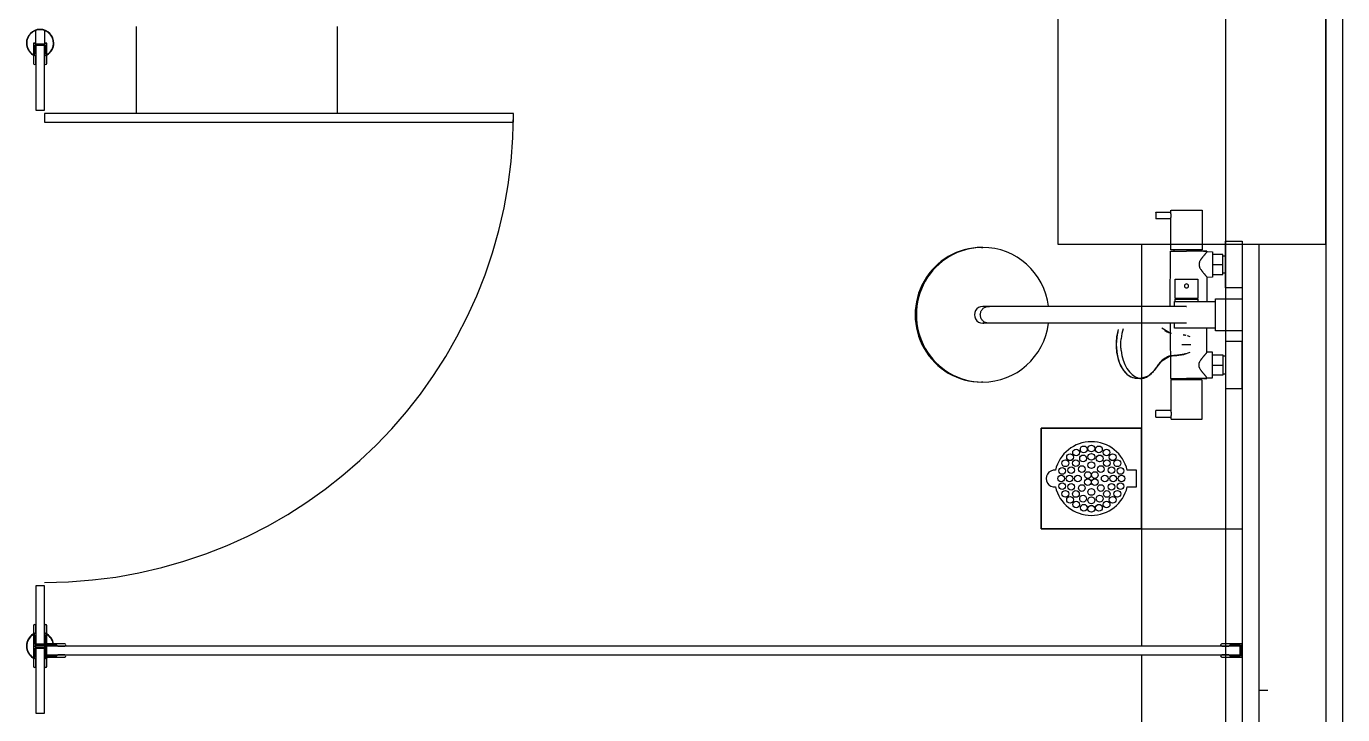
# Model space of a CAD drawing. Header units: millimetres. Extents: x -145636 to 131102, y -135903 to -7470.
# Drawn here: x 25831 to 27795, y -114251 to -113223 of the extents above; entities that cross this region are included whole.
import ezdxf

# ---------------------------------------------------------------- set-up
doc = ezdxf.new("R2010")
doc.units = ezdxf.units.MM
doc.layers.add('M_ARCHI', color=8, linetype='Continuous')

# ---------------------------------------------------------------- blocks, each defined once
blk = doc.blocks.new('RF Archi 21.10.2024')
at = {"layer": 'M_ARCHI', "color": 8}
for p, q in [((-138786, -25375.2), (-138786, -138101)), ((-138636, -126778.5), (-138636, -134028.5)), ((-138636, -126778.5), (-138636, -134028.5)), ((-138611, -134028.5), (-138611, -126778.5)), ((-139036, -129253.5), (-139036, -129953.5)), ((-138636, -129953.5), (-138636, -129253.5)), ((-140571.9, -129643.5), (-140572.2, -129644.2)), ((-140571.5, -129642.9), (-140571.9, -129643.5)), ((-140571, -129642.2), (-140571.5, -129642.9)), ((-140570.5, -129641.5), (-140571, -129642.2)), ((-140570.1, -129640.9), (-140570.5, -129641.5)), ((-140569.5, -129640.3), (-140570.1, -129640.9)), ((-140569, -129639.7), (-140569.5, -129640.3)), ((-140568.4, -129639.1), (-140569, -129639.7)), ((-140567.9, -129638.6), (-140568.4, -129639.1)), ((-140567.3, -129638.1), (-140567.9, -129638.6)), ((-140566.6, -129637.6), (-140567.3, -129638.1)), ((-140566, -129637.1), (-140566.6, -129637.6)), ((-140565.3, -129636.6), (-140566, -129637.1)), ((-140564.6, -129636.2), (-140565.3, -129636.6)), ((-140563.9, -129635.8), (-140564.6, -129636.2)), ((-140563.2, -129635.5), (-140563.9, -129635.8)), ((-140562.5, -129635.1), (-140563.2, -129635.5)), ((-140561.8, -129634.8), (-140562.5, -129635.1)), ((-140561, -129634.6), (-140561.8, -129634.8)), ((-140547.3, -129634.8), (-140548, -129634.6)), ((-140546.5, -129635.1), (-140547.3, -129634.8)), ((-140545.8, -129635.5), (-140546.5, -129635.1)), ((-140545.1, -129635.8), (-140545.8, -129635.5)), ((-140544.4, -129636.2), (-140545.1, -129635.8)), ((-140543.7, -129636.6), (-140544.4, -129636.2)), ((-140543, -129637.1), (-140543.7, -129636.6)), ((-140542.4, -129637.6), (-140543, -129637.1)), ((-140541.8, -129638.1), (-140542.4, -129637.6)), ((-140541.2, -129638.6), (-140541.8, -129638.1)), ((-140540.6, -129639.1), (-140541.2, -129638.6)), ((-140540, -129639.7), (-140540.6, -129639.1)), ((-140539.5, -129640.3), (-140540, -129639.7)), ((-140539, -129640.9), (-140539.5, -129640.3)), ((-140538.5, -129641.5), (-140539, -129640.9)), ((-140538, -129642.2), (-140538.5, -129641.5)), ((-140537.6, -129642.8), (-140538, -129642.2)), ((-140537.1, -129643.5), (-140537.6, -129642.8)), ((-140536.8, -129644.2), (-140537.1, -129643.5)), ((-140574.4, -129651.9), (-140574.5, -129652.7)), ((-140574.5, -129652.7), (-140574.5, -129653.5)), ((-140574.5, -129653.5), (-140574.5, -129654.3)), ((-140574.5, -129654.3), (-140574.4, -129655.1)), ((-140574.3, -129650.3), (-140574.4, -129651.1)), ((-140574.4, -129651.1), (-140574.4, -129651.9)), ((-140574.4, -129655.1), (-140574.4, -129655.9)), ((-140574.4, -129655.9), (-140574.3, -129656.7)), ((-140574.1, -129649.5), (-140574.3, -129650.3)), ((-140574.3, -129656.7), (-140574.1, -129657.4)), ((-140573.9, -129648.7), (-140574.1, -129649.5)), ((-140574.1, -129657.4), (-140573.9, -129658.2)), ((-140573.7, -129647.9), (-140573.9, -129648.7)), ((-140573.9, -129658.2), (-140573.7, -129659)), ((-140573.5, -129647.2), (-140573.7, -129647.9)), ((-140573.7, -129659), (-140573.5, -129659.8)), ((-140573.2, -129646.4), (-140573.5, -129647.2)), ((-140573.5, -129659.8), (-140573.2, -129660.5)), ((-140572.9, -129645.7), (-140573.2, -129646.4)), ((-140573.2, -129660.5), (-140572.9, -129661.3)), ((-140572.6, -129645), (-140572.9, -129645.7)), ((-140572.9, -129661.3), (-140572.6, -129662)), ((-140572.2, -129644.2), (-140572.6, -129645)), ((-140572.6, -129662), (-140572.2, -129662.7)), ((-140572.2, -129662.7), (-140571.9, -129663.4)), ((-140563, -129653.5), (-140564.5, -129653.5)), ((-140564.5, -129653.5), (-140564.5, -129683.7)), ((-140561, -129655), (-140563, -129653.5)), ((-140563, -129671.5), (-140563, -129656.5)), ((-140563, -129656.5), (-140546, -129656.5)), ((-140548, -129655), (-140561, -129655)), ((-140548, -129656.5), (-140561, -129656.5)), ((-140561, -129656.5), (-140561, -129753.5)), ((-140546, -129653.5), (-140548, -129655)), ((-140548, -129753.5), (-140548, -129656.5)), ((-140544.5, -129653.5), (-140546, -129653.5)), ((-140546, -129656.5), (-140546, -129671.5)), ((-140544.5, -129683.7), (-140544.5, -129653.5)), ((-140537.1, -129663.4), (-140536.8, -129662.7)), ((-140536.4, -129645), (-140536.8, -129644.2)), ((-140536.8, -129662.7), (-140536.4, -129662)), ((-140536.1, -129645.7), (-140536.4, -129645)), ((-140536.4, -129662), (-140536.1, -129661.3)), ((-140535.8, -129646.4), (-140536.1, -129645.7)), ((-140536.1, -129661.3), (-140535.8, -129660.5)), ((-140535.5, -129647.2), (-140535.8, -129646.4)), ((-140535.8, -129660.5), (-140535.5, -129659.8)), ((-140535.3, -129647.9), (-140535.5, -129647.2)), ((-140535.5, -129659.8), (-140535.3, -129659)), ((-140535.1, -129648.7), (-140535.3, -129647.9)), ((-140535.3, -129659), (-140535.1, -129658.2)), ((-140534.9, -129649.5), (-140535.1, -129648.7)), ((-140535.1, -129658.2), (-140534.9, -129657.4)), ((-140534.8, -129650.3), (-140534.9, -129649.5)), ((-140534.9, -129657.4), (-140534.8, -129656.7)), ((-140534.6, -129651.1), (-140534.8, -129650.3)), ((-140534.8, -129656.7), (-140534.6, -129655.9)), ((-140534.6, -129651.9), (-140534.6, -129651.1)), ((-140534.5, -129652.7), (-140534.6, -129651.9)), ((-140534.6, -129655.1), (-140534.5, -129654.3)), ((-140534.6, -129655.9), (-140534.6, -129655.1)), ((-140534.5, -129653.5), (-140534.5, -129652.7)), ((-140534.5, -129654.3), (-140534.5, -129653.5)), ((-140571.9, -129663.4), (-140571.5, -129664.1)), ((-140571.5, -129664.1), (-140571, -129664.8)), ((-140571, -129664.8), (-140570.5, -129665.4)), ((-140570.5, -129665.4), (-140570.1, -129666)), ((-140570.1, -129666), (-140569.5, -129666.7)), ((-140569.5, -129666.7), (-140569, -129667.2)), ((-140569, -129667.2), (-140568.4, -129667.8)), ((-140568.4, -129667.8), (-140567.9, -129668.4)), ((-140567.9, -129668.4), (-140567.2, -129668.9)), ((-140567.2, -129668.9), (-140566.6, -129669.4)), ((-140566.6, -129669.4), (-140566, -129669.9)), ((-140566, -129669.9), (-140565.3, -129670.3)), ((-140565.3, -129670.3), (-140564.6, -129670.7)), ((-140563.2, -129671.5), (-140562.5, -129671.8)), ((-140561, -129673.5), (-140563, -129671.5)), ((-140562.5, -129671.8), (-140561.8, -129672.1)), ((-140561.8, -129672.1), (-140561, -129672.4)), ((-140561, -129683.7), (-140561, -129673.5)), ((-140546, -129671.5), (-140548, -129673.5)), ((-140548, -129672.4), (-140547.3, -129672.1)), ((-140548, -129673.5), (-140548, -129683.7)), ((-140547.3, -129672.1), (-140546.5, -129671.8)), ((-140546.5, -129671.8), (-140545.8, -129671.5)), ((-140544.4, -129670.7), (-140543.7, -129670.3)), ((-140543.7, -129670.3), (-140543, -129669.9)), ((-140543, -129669.9), (-140542.4, -129669.4)), ((-140542.4, -129669.4), (-140541.8, -129668.9)), ((-140541.8, -129668.9), (-140541.2, -129668.4)), ((-140541.2, -129668.4), (-140540.6, -129667.8)), ((-140540.6, -129667.8), (-140540, -129667.2)), ((-140540, -129667.2), (-140539.5, -129666.7)), ((-140539.5, -129666.7), (-140539, -129666)), ((-140539, -129666), (-140538.5, -129665.4)), ((-140538.5, -129665.4), (-140538, -129664.8)), ((-140538, -129664.8), (-140537.6, -129664.1)), ((-140537.6, -129664.1), (-140537.1, -129663.4)), ((-140561, -129753.5), (-140548, -129753.5)), ((-139848, -129758.5), (-140548, -129758.5)), ((-140548, -129758.5), (-140548, -129771.5)), ((-139848, -129771.5), (-139848, -129758.5)), ((-140548, -129771.5), (-139848, -129771.5)), ((-138890, -129906), (-138890, -129916)), ((-138890, -129906.1), (-138890, -129906)), ((-138890, -129906), (-138890, -129906.1)), ((-138890, -129906.1), (-138890, -129906)), ((-138890, -129906), (-138867.5, -129906)), ((-138890, -129916), (-138890, -129915.8)), ((-138890, -129915.8), (-138890, -129916)), ((-138890, -129916), (-138890, -129915.8)), ((-138867.5, -129916), (-138890, -129916)), ((-138867.5, -129906), (-138867.5, -129903)), ((-138867.5, -129962), (-138867.5, -129916)), ((-138866.7, -129903), (-138844, -129903)), ((-138844, -129903), (-138820.5, -129903)), ((-138820.5, -129903), (-138820.5, -129962)), ((-139036, -129953.5), (-138636, -129953.5)), ((-138786, -130019), (-138786, -129949)), ((-138786, -129949), (-138761, -129949)), ((-138761, -129949), (-138761, -130019)), ((-138761, -129953.5), (-138761, -133253.5)), ((-138736, -129953.5), (-138736, -133278.5)), ((-139149.9, -129958.5), (-139148.1, -129958.5)), ((-138868.3, -130046.5), (-138868, -129964)), ((-138868, -129964), (-138844, -129964)), ((-138844, -129962), (-138867.5, -129962)), ((-138862.5, -129964), (-138862.5, -129962)), ((-138820.5, -129962), (-138844, -129962)), ((-138825.5, -129962), (-138825.5, -129964)), ((-138813.5, -129964), (-138813.5, -129964.8)), ((-138813.5, -129964.8), (-138805, -129965)), ((-138805, -129965), (-138805, -130003)), ((-138790, -129969), (-138805, -129969)), ((-138790, -129984), (-138790, -129969)), ((-138790, -129971), (-138786, -129971)), ((-138805, -129984), (-138790, -129984)), ((-138790, -129999), (-138790, -129984)), ((-138786, -129997), (-138790, -129997)), ((-138861, -130034.5), (-138861, -130006)), ((-138861, -130006), (-138844, -130006)), ((-138844, -130006), (-138827, -130006)), ((-138827, -130006), (-138827, -130034.5)), ((-138805, -130003), (-138813.5, -130003.2)), ((-138813.5, -130003.2), (-138813.5, -130039.1)), ((-138805, -129999), (-138790, -129999)), ((-138844, -130034.5), (-138861, -130034.5)), ((-138861, -130039), (-138861, -130035.5)), ((-138861, -130035.5), (-138844, -130035.5)), ((-138859, -130035.5), (-138859, -130034.5)), ((-138827, -130034.5), (-138844, -130034.5)), ((-138844, -130035.5), (-138827, -130035.5)), ((-138829, -130034.5), (-138829, -130035.5)), ((-138827, -130035.5), (-138827, -130039)), ((-138801, -130083), (-138801, -130035)), ((-138801, -130035), (-138761, -130035)), ((-138761, -130019), (-138786, -130019)), ((-138761, -130035), (-138761, -130083)), ((-139139.4, -130046.5), (-139148.1, -130046.5)), ((-139138.9, -130046.5), (-139139.4, -130046.5)), ((-139138.3, -130046.5), (-139138.9, -130046.5)), ((-139137.6, -130046.5), (-139138.3, -130046.5)), ((-139136.8, -130046.5), (-139137.6, -130046.5)), ((-139136, -130046.5), (-139136.8, -130046.5)), ((-139135.1, -130046.5), (-139136, -130046.5)), ((-139134.1, -130046.5), (-139135.1, -130046.5)), ((-139133.1, -130046.5), (-139134.1, -130046.5)), ((-139131.9, -130046.5), (-139133.1, -130046.5)), ((-139130.7, -130046.5), (-139131.9, -130046.5)), ((-139129.5, -130046.5), (-139130.7, -130046.5)), ((-139128.2, -130046.5), (-139129.5, -130046.5)), ((-139126.8, -130046.5), (-139128.2, -130046.5)), ((-139125.3, -130046.5), (-139126.8, -130046.5)), ((-139123.8, -130046.5), (-139125.3, -130046.5)), ((-139122.3, -130046.5), (-139123.8, -130046.5)), ((-139120.7, -130046.5), (-139122.3, -130046.5)), ((-139119, -130046.5), (-139120.7, -130046.5)), ((-139117.3, -130046.5), (-139119, -130046.5)), ((-139115.6, -130046.5), (-139117.3, -130046.5)), ((-139113.8, -130046.5), (-139115.6, -130046.5)), ((-139112, -130046.5), (-139113.8, -130046.5)), ((-139110.1, -130046.5), (-139112, -130046.5)), ((-139108.3, -130046.5), (-139110.1, -130046.5)), ((-139106.3, -130046.5), (-139108.3, -130046.5)), ((-139104.4, -130046.5), (-139106.3, -130046.5)), ((-139102.4, -130046.5), (-139104.4, -130046.5)), ((-139100.4, -130046.5), (-139102.4, -130046.5)), ((-139098.4, -130046.5), (-139100.4, -130046.5)), ((-139096.4, -130046.5), (-139098.4, -130046.5)), ((-139094.4, -130046.5), (-139096.4, -130046.5)), ((-139092.4, -130046.5), (-139094.4, -130046.5)), ((-139090.3, -130046.5), (-139092.4, -130046.5)), ((-139090, -130046.5), (-139090.3, -130046.5)), ((-138894, -130046.5), (-139090, -130046.5)), ((-138892, -130046.5), (-138894, -130046.5)), ((-138890, -130046.5), (-138892, -130046.5)), ((-138888, -130046.5), (-138890, -130046.5)), ((-138886, -130046.5), (-138888, -130046.5)), ((-138884.1, -130046.5), (-138886, -130046.5)), ((-138882.1, -130046.5), (-138884.1, -130046.5)), ((-138880.2, -130046.5), (-138882.1, -130046.5)), ((-138878.3, -130046.5), (-138880.2, -130046.5)), ((-138876.4, -130046.5), (-138878.3, -130046.5)), ((-138874.5, -130046.5), (-138876.4, -130046.5)), ((-138872.7, -130046.5), (-138874.5, -130046.5)), ((-138870.9, -130046.5), (-138872.7, -130046.5)), ((-138869.2, -130046.5), (-138870.9, -130046.5)), ((-138867.4, -130046.5), (-138869.2, -130046.5)), ((-138865.8, -130046.5), (-138867.4, -130046.5)), ((-138864.1, -130046.5), (-138865.8, -130046.5)), ((-138862.6, -130046.5), (-138864.1, -130046.5)), ((-138861, -130046.5), (-138862.6, -130046.5)), ((-138862, -130046.4), (-138862, -130039)), ((-138862, -130039), (-138801, -130039)), ((-138859.6, -130046.5), (-138861, -130046.5)), ((-138858.1, -130046.5), (-138859.6, -130046.5)), ((-138856.8, -130046.5), (-138858.1, -130046.5)), ((-138855.5, -130046.5), (-138856.8, -130046.5)), ((-138854.2, -130046.5), (-138855.5, -130046.5)), ((-138853, -130046.5), (-138854.2, -130046.5)), ((-138851.9, -130046.5), (-138853, -130046.5)), ((-138850.9, -130046.5), (-138851.9, -130046.5)), ((-138849.9, -130046.5), (-138850.9, -130046.5)), ((-138849, -130046.5), (-138849.9, -130046.5)), ((-138848.2, -130046.5), (-138849, -130046.5)), ((-138847.4, -130046.5), (-138848.2, -130046.5)), ((-138846.7, -130046.5), (-138847.4, -130046.5)), ((-138846.1, -130046.5), (-138846.7, -130046.5)), ((-138845.6, -130046.5), (-138846.1, -130046.5)), ((-138845.1, -130046.5), (-138845.6, -130046.5)), ((-138844.7, -130046.5), (-138845.1, -130046.5)), ((-138844.4, -130046.5), (-138844.7, -130046.5)), ((-138844.4, -130046.5), (-138844.2, -130046.5)), ((-138844.2, -130046.5), (-138844.4, -130046.5)), ((-138844.2, -130046.5), (-138844.1, -130046.5)), ((-138844.1, -130046.5), (-138844.2, -130046.5)), ((-138844.1, -130046.5), (-138844, -130046.5)), ((-138844, -130046.5), (-138844.1, -130046.5)), ((-139139.4, -130071.5), (-139148.1, -130071.5)), ((-139138.8, -130071.5), (-139139.4, -130071.5)), ((-139139.4, -130071.5), (-139139.4, -130071.5)), ((-139138.2, -130071.5), (-139138.8, -130071.5)), ((-139137.5, -130071.5), (-139138.2, -130071.5)), ((-139136.7, -130071.5), (-139137.5, -130071.5)), ((-139135.9, -130071.5), (-139136.7, -130071.5)), ((-139134.9, -130071.5), (-139135.9, -130071.5)), ((-139133.9, -130071.5), (-139134.9, -130071.5)), ((-139132.9, -130071.5), (-139133.9, -130071.5)), ((-139131.7, -130071.5), (-139132.9, -130071.5)), ((-139130.5, -130071.5), (-139131.7, -130071.5)), ((-139129.3, -130071.5), (-139130.5, -130071.5)), ((-139127.9, -130071.5), (-139129.3, -130071.5)), ((-139126.6, -130071.5), (-139127.9, -130071.5)), ((-139125.1, -130071.5), (-139126.6, -130071.5)), ((-139123.6, -130071.5), (-139125.1, -130071.5)), ((-139122, -130071.5), (-139123.6, -130071.5)), ((-139120.4, -130071.5), (-139122, -130071.5)), ((-139118.8, -130071.5), (-139120.4, -130071.5)), ((-139117.1, -130071.5), (-139118.8, -130071.5)), ((-139115.3, -130071.5), (-139117.1, -130071.5)), ((-139113.5, -130071.5), (-139115.3, -130071.5)), ((-139111.7, -130071.5), (-139113.5, -130071.5)), ((-139109.8, -130071.5), (-139111.7, -130071.5)), ((-139108, -130071.5), (-139109.8, -130071.5)), ((-139106, -130071.5), (-139108, -130071.5)), ((-139104.1, -130071.5), (-139106, -130071.5)), ((-139102.1, -130071.5), (-139104.1, -130071.5)), ((-139100.1, -130071.5), (-139102.1, -130071.5)), ((-139098.1, -130071.5), (-139100.1, -130071.5)), ((-139096.1, -130071.5), (-139098.1, -130071.5)), ((-139094.1, -130071.5), (-139096.1, -130071.5)), ((-139092, -130071.5), (-139094.1, -130071.5)), ((-139090, -130071.5), (-139092, -130071.5)), ((-138894, -130071.5), (-139090, -130071.5)), ((-138893.5, -130071.5), (-138894, -130071.5)), ((-138891.5, -130071.5), (-138893.5, -130071.5)), ((-138889.5, -130071.5), (-138891.5, -130071.5)), ((-138887.5, -130071.5), (-138889.5, -130071.5)), ((-138885.5, -130071.5), (-138887.5, -130071.5)), ((-138883.5, -130071.5), (-138885.5, -130071.5)), ((-138881.6, -130071.5), (-138883.5, -130071.5)), ((-138879.7, -130071.5), (-138881.6, -130071.5)), ((-138877.8, -130071.5), (-138879.7, -130071.5)), ((-138875.9, -130071.5), (-138877.8, -130071.5)), ((-138874, -130071.5), (-138875.9, -130071.5)), ((-138872.2, -130071.5), (-138874, -130071.5)), ((-138870.4, -130071.5), (-138872.2, -130071.5)), ((-138868.7, -130071.5), (-138870.4, -130071.5)), ((-138867, -130071.5), (-138868.7, -130071.5)), ((-138868.3, -130071.5), (-138868, -130154)), ((-138865.3, -130071.5), (-138867, -130071.5)), ((-138863.7, -130071.5), (-138865.3, -130071.5)), ((-138862.1, -130071.5), (-138863.7, -130071.5)), ((-138860.6, -130071.5), (-138862.1, -130071.5)), ((-138862, -130079), (-138862, -130071.6)), ((-138859.2, -130071.5), (-138860.6, -130071.5)), ((-138857.8, -130071.5), (-138859.2, -130071.5)), ((-138856.4, -130071.5), (-138857.8, -130071.5)), ((-138855.1, -130071.5), (-138856.4, -130071.5)), ((-138853.9, -130071.5), (-138855.1, -130071.5)), ((-138852.7, -130071.5), (-138853.9, -130071.5)), ((-138851.6, -130071.5), (-138852.7, -130071.5)), ((-138850.6, -130071.5), (-138851.6, -130071.5)), ((-138849.7, -130071.5), (-138850.6, -130071.5)), ((-138848.8, -130071.5), (-138849.7, -130071.5)), ((-138848, -130071.5), (-138848.8, -130071.5)), ((-138847.2, -130071.5), (-138848, -130071.5)), ((-138846.5, -130071.5), (-138847.2, -130071.5)), ((-138846, -130071.5), (-138846.5, -130071.5)), ((-138845.4, -130071.5), (-138846, -130071.5)), ((-138845, -130071.5), (-138845.4, -130071.5)), ((-138844.6, -130071.5), (-138845, -130071.5)), ((-138844.4, -130071.5), (-138844.6, -130071.5)), ((-138844.2, -130071.5), (-138844.4, -130071.5)), ((-138844, -130071.5), (-138844.2, -130071.5)), ((-138844, -130071.5), (-138844, -130071.5)), ((-138947.6, -130088.1), (-138949.1, -130103.5)), ((-138948.3, -130092), (-138949.1, -130103.5)), ((-138945.9, -130081.2), (-138948.3, -130092)), ((-138946.9, -130085.1), (-138947.6, -130088.1)), ((-138940.3, -130087.2), (-138941.5, -130094.8)), ((-138938.5, -130080.1), (-138940.3, -130087.2)), ((-138869.6, -130086.1), (-138880.8, -130079)), ((-138876.8, -130082.3), (-138873.6, -130084.3)), ((-138873.6, -130084.3), (-138870.8, -130085.7)), ((-138870.8, -130085.7), (-138866.4, -130086.6)), ((-138801, -130079), (-138862, -130079)), ((-138846, -130089.4), (-138848.2, -130088.9)), ((-138844.6, -130089.9), (-138846, -130089.4)), ((-138838.4, -130091.9), (-138842.4, -130090.4)), ((-138813.5, -130114.8), (-138813.5, -130078.8)), ((-138761, -130083), (-138801, -130083)), ((-138949.1, -130103.5), (-138947.6, -130118.8)), ((-138949.1, -130103.5), (-138948.3, -130115)), ((-138948.3, -130115), (-138945.9, -130125.7)), ((-138941.5, -130112.2), (-138940.3, -130119.7)), ((-138850.9, -130103.5), (-138850.8, -130103.5)), ((-138850.8, -130103.5), (-138842.2, -130103.5)), ((-138842.2, -130103.5), (-138837.4, -130103.5)), ((-138805, -130115), (-138813.5, -130114.8)), ((-138805, -130153), (-138805, -130115)), ((-138786, -130099), (-138786, -130169)), ((-138761, -130099), (-138786, -130099)), ((-138761, -130169), (-138761, -130099)), ((-138947.6, -130118.8), (-138946.9, -130121.9)), ((-138946.2, -130124.6), (-138943.3, -130132.6)), ((-138945.9, -130125.7), (-138942.3, -130135.1)), ((-138943.3, -130132.6), (-138941.2, -130136.9)), ((-138940.3, -130119.7), (-138938.5, -130126.8)), ((-138938.5, -130126.8), (-138936, -130133.4)), ((-138936, -130133.4), (-138932.9, -130139.3)), ((-138891.9, -130141.9), (-138886, -130134.3)), ((-138890.8, -130140.5), (-138880.8, -130127.9)), ((-138886, -130134.3), (-138884.6, -130132.5)), ((-138884.6, -130132.5), (-138882.8, -130130.2)), ((-138882.8, -130130.2), (-138881.3, -130128.6)), ((-138881.3, -130128.6), (-138877.6, -130125.3)), ((-138880.8, -130127.9), (-138869.6, -130120.9)), ((-138877.6, -130125.3), (-138876.8, -130124.6)), ((-138876.8, -130124.6), (-138875.4, -130123.7)), ((-138875.4, -130123.7), (-138871.6, -130121.6)), ((-138871.6, -130121.6), (-138867.7, -130120.5)), ((-138869.6, -130120.9), (-138861.3, -130119.8)), ((-138867.7, -130120.5), (-138858.2, -130119.6)), ((-138861.3, -130119.8), (-138855.5, -130119.2)), ((-138858.2, -130119.6), (-138846.8, -130117.8)), ((-138855.5, -130119.2), (-138851.3, -130118.6)), ((-138851.3, -130118.6), (-138848.2, -130118.1)), ((-138848.2, -130118.1), (-138846, -130117.5)), ((-138846.8, -130117.8), (-138838.4, -130115)), ((-138846, -130117.5), (-138844.6, -130117)), ((-138805, -130119), (-138790, -130119)), ((-138805, -130134), (-138790, -130134)), ((-138790, -130119), (-138790, -130134)), ((-138786, -130121), (-138790, -130121)), ((-138790, -130134), (-138790, -130149)), ((-138942.3, -130135.1), (-138937.6, -130142.6)), ((-138938.9, -130140.7), (-138936.7, -130143.6)), ((-138937.6, -130142.6), (-138932.4, -130148.1)), ((-138936.7, -130143.6), (-138932.9, -130147.5)), ((-138932.9, -130139.3), (-138929.3, -130144.2)), ((-138932.4, -130148.1), (-138926.9, -130151.6)), ((-138929.3, -130144.2), (-138925.3, -130148.3)), ((-138926.9, -130151.6), (-138920.6, -130153.4)), ((-138925.3, -130148.3), (-138920.9, -130151.2)), ((-138920.9, -130151.2), (-138916.4, -130153)), ((-138920.6, -130153.4), (-138920.3, -130153.4)), ((-138920.3, -130153.4), (-138912.8, -130153.9)), ((-138918.7, -130153.5), (-138917.4, -130153.6)), ((-138917.4, -130153.6), (-138916.1, -130153.7)), ((-138916.4, -130153), (-138911.7, -130153.6)), ((-138916.1, -130153.7), (-138914.8, -130153.8)), ((-138914.8, -130153.8), (-138913.5, -130153.9)), ((-138913.5, -130153.9), (-138912.2, -130153.9)), ((-138912.2, -130153.9), (-138907.9, -130153.4)), ((-138911.7, -130153.6), (-138900.7, -130150.2)), ((-138907.9, -130153.4), (-138903.8, -130152)), ((-138903.8, -130152), (-138898, -130148.3)), ((-138900.7, -130150.2), (-138891.9, -130141.9)), ((-138898, -130148.3), (-138891.9, -130141.9)), ((-138891.9, -130141.9), (-138890.8, -130140.5)), ((-138868, -130154), (-138844, -130154)), ((-138862.5, -130154), (-138862.5, -130156)), ((-138825.5, -130156), (-138825.5, -130154)), ((-138813.5, -130153.2), (-138805, -130153)), ((-138813.5, -130154), (-138813.5, -130153.2)), ((-138790, -130149), (-138805, -130149)), ((-138790, -130147), (-138786, -130147)), ((-139148.1, -130159.5), (-139149.9, -130159.5)), ((-138844, -130156), (-138867.5, -130156)), ((-138867.5, -130156), (-138867.5, -130202)), ((-138820.5, -130156), (-138844, -130156)), ((-138820.5, -130215), (-138820.5, -130156)), ((-138786, -130169), (-138761, -130169)), ((-138890, -130212), (-138890, -130202)), ((-138890, -130202), (-138890, -130202.1)), ((-138890, -130202.1), (-138890, -130202)), ((-138867.5, -130202), (-138890, -130202)), ((-138890, -130202), (-138890, -130202.1)), ((-138890, -130211.8), (-138890, -130212)), ((-138890, -130212), (-138890, -130211.8)), ((-138890, -130211.8), (-138890, -130212)), ((-138890, -130212), (-138867.5, -130212)), ((-138867.5, -130212), (-138867.5, -130215)), ((-139061, -130228.5), (-138911, -130228.5)), ((-139061, -130378.5), (-139061, -130228.5)), ((-138911, -130228.5), (-139061, -130228.5)), ((-139061, -130228.5), (-139061, -130378.5)), ((-138911, -130228.5), (-138911, -130378.5)), ((-138911, -130378.5), (-138911, -130228.5)), ((-138866.7, -130215), (-138844, -130215)), ((-138844, -130215), (-138820.5, -130215)), ((-138918.5, -130291), (-138932.4, -130291)), ((-138918.5, -130316), (-138918.5, -130291)), ((-138932.4, -130316), (-138918.5, -130316)), ((-138911, -130378.5), (-139061, -130378.5)), ((-139061, -130378.5), (-138911, -130378.5)), ((-140548, -130463.5), (-140561, -130463.5)), ((-140561, -130463.5), (-140561, -130550.5)), ((-140548, -130550.5), (-140548, -130463.5)), ((-140564.5, -130523.2), (-140564.5, -130553.5)), ((-140561, -130533.5), (-140561, -130523.2)), ((-140548, -130523.2), (-140548, -130533.5)), ((-140544.5, -130553.5), (-140544.5, -130523.2)), ((-140573.2, -130546.4), (-140573.5, -130547.2)), ((-140573.2, -130546.4), (-140573.5, -130547.2)), ((-140572.9, -130545.7), (-140573.2, -130546.4)), ((-140572.9, -130545.7), (-140573.2, -130546.4)), ((-140572.6, -130545), (-140572.9, -130545.7)), ((-140572.6, -130545), (-140572.9, -130545.7)), ((-140572.2, -130544.2), (-140572.6, -130545)), ((-140572.2, -130544.2), (-140572.6, -130545)), ((-140571.9, -130543.5), (-140572.2, -130544.2)), ((-140571.9, -130543.5), (-140572.2, -130544.2)), ((-140571.5, -130542.9), (-140571.9, -130543.5)), ((-140571.5, -130542.9), (-140571.9, -130543.5)), ((-140571, -130542.2), (-140571.5, -130542.9)), ((-140571, -130542.2), (-140571.5, -130542.9)), ((-140570.5, -130541.5), (-140571, -130542.2)), ((-140570.5, -130541.5), (-140571, -130542.2)), ((-140570.1, -130540.9), (-140570.5, -130541.5)), ((-140570.1, -130540.9), (-140570.5, -130541.5)), ((-140569.5, -130540.3), (-140570.1, -130540.9)), ((-140569.5, -130540.3), (-140570.1, -130540.9)), ((-140569, -130539.7), (-140569.5, -130540.3)), ((-140569, -130539.7), (-140569.5, -130540.3)), ((-140568.4, -130539.1), (-140569, -130539.7)), ((-140568.4, -130539.1), (-140569, -130539.7)), ((-140567.9, -130538.6), (-140568.4, -130539.1)), ((-140567.9, -130538.6), (-140568.4, -130539.1)), ((-140567.3, -130538.1), (-140567.9, -130538.6)), ((-140567.3, -130538.1), (-140567.9, -130538.6)), ((-140566.6, -130537.6), (-140567.3, -130538.1)), ((-140566.6, -130537.6), (-140567.3, -130538.1)), ((-140566, -130537.1), (-140566.6, -130537.6)), ((-140566, -130537.1), (-140566.6, -130537.6)), ((-140565.3, -130536.6), (-140566, -130537.1)), ((-140565.3, -130536.6), (-140566, -130537.1)), ((-140564.6, -130536.2), (-140565.3, -130536.6)), ((-140564.6, -130536.2), (-140565.3, -130536.6)), ((-140562.5, -130535.1), (-140563.2, -130535.5)), ((-140562.5, -130535.1), (-140563.2, -130535.5)), ((-140563, -130535.5), (-140561, -130533.5)), ((-140563, -130550.5), (-140563, -130535.5)), ((-140561.8, -130534.8), (-140562.5, -130535.1)), ((-140561.8, -130534.8), (-140562.5, -130535.1)), ((-140561, -130534.6), (-140561.8, -130534.8)), ((-140561, -130534.6), (-140561.8, -130534.8)), ((-140548, -130533.5), (-140546, -130535.5)), ((-140547.3, -130534.8), (-140548, -130534.6)), ((-140547.3, -130534.8), (-140548, -130534.6)), ((-140546.5, -130535.1), (-140547.3, -130534.8)), ((-140546.5, -130535.1), (-140547.3, -130534.8)), ((-140545.8, -130535.5), (-140546.5, -130535.1)), ((-140545.8, -130535.5), (-140546.5, -130535.1)), ((-140546, -130535.5), (-140546, -130550.5)), ((-140543.7, -130536.6), (-140544.4, -130536.2)), ((-140543.7, -130536.6), (-140544.4, -130536.2)), ((-140543, -130537.1), (-140543.7, -130536.6)), ((-140543, -130537.1), (-140543.7, -130536.6)), ((-140542.4, -130537.6), (-140543, -130537.1)), ((-140542.4, -130537.6), (-140543, -130537.1)), ((-140541.8, -130538.1), (-140542.4, -130537.6)), ((-140541.8, -130538.1), (-140542.4, -130537.6)), ((-140541.2, -130538.6), (-140541.8, -130538.1)), ((-140541.2, -130538.6), (-140541.8, -130538.1)), ((-140540.6, -130539.1), (-140541.2, -130538.6)), ((-140540.6, -130539.1), (-140541.2, -130538.6)), ((-140540, -130539.7), (-140540.6, -130539.1)), ((-140540, -130539.7), (-140540.6, -130539.1)), ((-140539.5, -130540.3), (-140540, -130539.7)), ((-140539.5, -130540.3), (-140540, -130539.7)), ((-140539, -130540.9), (-140539.5, -130540.3)), ((-140539, -130540.9), (-140539.5, -130540.3)), ((-140538.5, -130541.5), (-140539, -130540.9)), ((-140538.5, -130541.5), (-140539, -130540.9)), ((-140538, -130542.2), (-140538.5, -130541.5)), ((-140538, -130542.2), (-140538.5, -130541.5)), ((-140537.6, -130542.8), (-140538, -130542.2)), ((-140537.6, -130542.8), (-140538, -130542.2)), ((-140537.1, -130543.5), (-140537.6, -130542.8)), ((-140537.1, -130543.5), (-140537.6, -130542.8)), ((-140536.8, -130544.2), (-140537.1, -130543.5)), ((-140536.8, -130544.2), (-140537.1, -130543.5)), ((-140536.4, -130545), (-140536.8, -130544.2)), ((-140536.4, -130545), (-140536.8, -130544.2)), ((-140536.1, -130545.7), (-140536.4, -130545)), ((-140536.1, -130545.7), (-140536.4, -130545)), ((-140535.8, -130546.4), (-140536.1, -130545.7)), ((-140535.8, -130546.4), (-140536.1, -130545.7)), ((-140535.5, -130547.2), (-140535.8, -130546.4)), ((-140535.5, -130547.2), (-140535.8, -130546.4)), ((-140574.4, -130551.9), (-140574.5, -130552.7)), ((-140574.4, -130551.9), (-140574.5, -130552.7)), ((-140574.5, -130552.7), (-140574.5, -130553.5)), ((-140574.5, -130552.7), (-140574.5, -130553.5)), ((-140574.5, -130553.5), (-140574.5, -130554.3)), ((-140574.5, -130553.5), (-140574.5, -130554.3)), ((-140574.5, -130554.3), (-140574.4, -130555.1)), ((-140574.5, -130554.3), (-140574.4, -130555.1)), ((-140574.3, -130550.3), (-140574.4, -130551.1)), ((-140574.3, -130550.3), (-140574.4, -130551.1)), ((-140574.4, -130551.1), (-140574.4, -130551.9)), ((-140574.4, -130551.1), (-140574.4, -130551.9)), ((-140574.4, -130555.1), (-140574.4, -130555.9)), ((-140574.4, -130555.1), (-140574.4, -130555.9)), ((-140574.4, -130555.9), (-140574.3, -130556.7)), ((-140574.4, -130555.9), (-140574.3, -130556.7)), ((-140574.1, -130549.5), (-140574.3, -130550.3)), ((-140574.1, -130549.5), (-140574.3, -130550.3)), ((-140574.3, -130556.7), (-140574.1, -130557.4)), ((-140574.3, -130556.7), (-140574.1, -130557.4)), ((-140573.9, -130548.7), (-140574.1, -130549.5)), ((-140573.9, -130548.7), (-140574.1, -130549.5)), ((-140574.1, -130557.4), (-140573.9, -130558.2)), ((-140574.1, -130557.4), (-140573.9, -130558.2)), ((-140573.7, -130547.9), (-140573.9, -130548.7)), ((-140573.7, -130547.9), (-140573.9, -130548.7)), ((-140573.9, -130558.2), (-140573.7, -130559)), ((-140573.9, -130558.2), (-140573.7, -130559)), ((-140573.5, -130547.2), (-140573.7, -130547.9)), ((-140573.5, -130547.2), (-140573.7, -130547.9)), ((-140573.7, -130559), (-140573.5, -130559.8)), ((-140573.7, -130559), (-140573.5, -130559.8)), ((-140573.5, -130559.8), (-140573.2, -130560.5)), ((-140573.5, -130559.8), (-140573.2, -130560.5)), ((-140573.2, -130560.5), (-140572.9, -130561.3)), ((-140573.2, -130560.5), (-140572.9, -130561.3)), ((-140572.9, -130561.3), (-140572.6, -130562)), ((-140572.9, -130561.3), (-140572.6, -130562)), ((-140572.6, -130562), (-140572.2, -130562.7)), ((-140572.6, -130562), (-140572.2, -130562.7)), ((-140572.2, -130562.7), (-140571.9, -130563.4)), ((-140572.2, -130562.7), (-140571.9, -130563.4)), ((-140571.9, -130563.4), (-140571.5, -130564.1)), ((-140571.9, -130563.4), (-140571.5, -130564.1)), ((-140571.5, -130564.1), (-140571, -130564.8)), ((-140571.5, -130564.1), (-140571, -130564.8)), ((-140571, -130564.8), (-140570.5, -130565.4)), ((-140571, -130564.8), (-140570.5, -130565.4)), ((-140570.5, -130565.4), (-140570.1, -130566)), ((-140570.5, -130565.4), (-140570.1, -130566)), ((-140570.1, -130566), (-140569.5, -130566.7)), ((-140570.1, -130566), (-140569.5, -130566.7)), ((-140569.5, -130566.7), (-140569, -130567.2)), ((-140569.5, -130566.7), (-140569, -130567.2)), ((-140564.5, -130553.5), (-140563, -130553.5)), ((-140563, -130553.5), (-140564.5, -130553.5)), ((-140564.5, -130553.5), (-140564.5, -130583.7)), ((-140546, -130550.5), (-140563, -130550.5)), ((-140563, -130553.5), (-140561, -130552)), ((-140561, -130555), (-140563, -130553.5)), ((-140563, -130571.5), (-140563, -130556.5)), ((-140563, -130556.5), (-140546, -130556.5)), ((-140561, -130550.5), (-140548, -130550.5)), ((-140561, -130552), (-140548, -130552)), ((-140548, -130555), (-140561, -130555)), ((-140548, -130556.5), (-140561, -130556.5)), ((-140561, -130556.5), (-140561, -130653.5)), ((-140517.8, -130550), (-140548, -130550)), ((-140548, -130550), (-140548, -130551.5)), ((-140548, -130551.5), (-140546.5, -130553.5)), ((-140548, -130552), (-140546, -130553.5)), ((-140546, -130553.5), (-140548, -130555)), ((-140548, -130653.5), (-140548, -130556.5)), ((-140546.5, -130566.5), (-140548, -130568.5)), ((-140546.5, -130553.5), (-140546.5, -130566.5)), ((-140546, -130553.5), (-140544.5, -130553.5)), ((-140544.5, -130553.5), (-140546, -130553.5)), ((-140546, -130556.5), (-140546, -130571.5)), ((-140545, -130568.5), (-140545, -130551.5)), ((-140545, -130551.5), (-140530, -130551.5)), ((-138764, -130553.5), (-140545, -130553.5)), ((-140545, -130553.5), (-140545, -130566.5)), ((-140545, -130566.5), (-138764, -130566.5)), ((-140544.5, -130583.7), (-140544.5, -130553.5)), ((-140540, -130567.2), (-140539.5, -130566.7)), ((-140540, -130567.2), (-140539.5, -130566.7)), ((-140535.3, -130547.9), (-140535.5, -130547.2)), ((-140535.3, -130547.9), (-140535.5, -130547.2)), ((-140535.1, -130548.7), (-140535.3, -130547.9)), ((-140535.1, -130548.7), (-140535.3, -130547.9)), ((-140534.9, -130549.5), (-140535.1, -130548.7)), ((-140534.9, -130549.5), (-140535.1, -130548.7)), ((-140534.8, -130550.3), (-140534.9, -130549.5)), ((-140534.8, -130550.3), (-140534.9, -130549.5)), ((-140534.5, -130552.7), (-140534.6, -130551.9)), ((-140534.5, -130552.7), (-140534.6, -130551.9)), ((-140534.5, -130553.5), (-140534.5, -130552.7)), ((-140534.5, -130553.5), (-140534.5, -130552.7)), ((-140530, -130551.5), (-140528, -130553.5)), ((-140528, -130566.5), (-140530, -130568.5)), ((-140528, -130553.5), (-140517.8, -130553.5)), ((-140517.8, -130566.5), (-140528, -130566.5)), ((-138761, -130550), (-138791.3, -130550)), ((-138791.3, -130553.5), (-138781, -130553.5)), ((-138781, -130566.5), (-138791.3, -130566.5)), ((-138781, -130553.5), (-138779, -130551.5)), ((-138779, -130568.5), (-138781, -130566.5)), ((-138779, -130551.5), (-138764, -130551.5)), ((-138764, -130551.5), (-138764, -130568.5)), ((-138764, -130566.5), (-138764, -130553.5)), ((-138762.5, -130553.5), (-138761, -130551.5)), ((-138762.5, -130566.5), (-138762.5, -130553.5)), ((-138761, -130568.5), (-138762.5, -130566.5)), ((-138761, -130551.5), (-138761, -130550)), ((-140569, -130567.2), (-140568.4, -130567.8)), ((-140569, -130567.2), (-140568.4, -130567.8)), ((-140568.4, -130567.8), (-140567.9, -130568.4)), ((-140568.4, -130567.8), (-140567.9, -130568.4)), ((-140567.9, -130568.4), (-140567.2, -130568.9)), ((-140567.9, -130568.4), (-140567.2, -130568.9)), ((-140567.2, -130568.9), (-140566.6, -130569.4)), ((-140567.2, -130568.9), (-140566.6, -130569.4)), ((-140566.6, -130569.4), (-140566, -130569.9)), ((-140566.6, -130569.4), (-140566, -130569.9)), ((-140566, -130569.9), (-140565.3, -130570.3)), ((-140566, -130569.9), (-140565.3, -130570.3)), ((-140565.3, -130570.3), (-140564.6, -130570.7)), ((-140565.3, -130570.3), (-140564.6, -130570.7)), ((-140563.2, -130571.5), (-140562.5, -130571.8)), ((-140563.2, -130571.5), (-140562.5, -130571.8)), ((-140561, -130573.5), (-140563, -130571.5)), ((-140562.5, -130571.8), (-140561.8, -130572.1)), ((-140562.5, -130571.8), (-140561.8, -130572.1)), ((-140561.8, -130572.1), (-140561, -130572.4)), ((-140561.8, -130572.1), (-140561, -130572.4)), ((-140561, -130583.7), (-140561, -130573.5)), ((-140548, -130568.5), (-140548, -130570)), ((-140548, -130570), (-140517.8, -130570)), ((-140546, -130571.5), (-140548, -130573.5)), ((-140548, -130572.4), (-140547.3, -130572.1)), ((-140548, -130572.4), (-140547.3, -130572.1)), ((-140548, -130573.5), (-140548, -130583.7)), ((-140547.3, -130572.1), (-140546.5, -130571.8)), ((-140547.3, -130572.1), (-140546.5, -130571.8)), ((-140546.5, -130571.8), (-140545.8, -130571.5)), ((-140546.5, -130571.8), (-140545.8, -130571.5)), ((-140530, -130568.5), (-140545, -130568.5)), ((-140544.4, -130570.7), (-140543.7, -130570.3)), ((-140544.4, -130570.7), (-140543.7, -130570.3)), ((-140543.7, -130570.3), (-140543, -130569.9)), ((-140543.7, -130570.3), (-140543, -130569.9)), ((-140541.8, -130568.9), (-140541.2, -130568.4)), ((-140541.8, -130568.9), (-140541.2, -130568.4)), ((-140541.2, -130568.4), (-140540.6, -130567.8)), ((-140541.2, -130568.4), (-140540.6, -130567.8)), ((-140540.6, -130567.8), (-140540, -130567.2)), ((-140540.6, -130567.8), (-140540, -130567.2)), ((-138791.3, -130570), (-138761, -130570)), ((-138764, -130568.5), (-138779, -130568.5)), ((-138761, -130570), (-138761, -130568.5)), ((-140561, -130653.5), (-140548, -130653.5))]:
    blk.add_line(p, q, dxfattribs=at)
at = {"layer": 'M_ARCHI', "color": 8, "linetype": 'Continuous'}
for p, q in [((-140411, -129628.5), (-140411, -129758.5)), ((-140111, -129628.5), (-140111, -129758.5)), ((-138911, -129953.5), (-138911, -130228.5)), ((-138911, -130378.5), (-138911, -130553.5)), ((-138911, -130378.5), (-138761, -130378.5)), ((-138911, -130566.6), (-138911, -131128.5)), ((-138736, -130619.1), (-138722.8, -130619.1))]:
    blk.add_line(p, q, dxfattribs=at)
at = {"layer": 'M_ARCHI', "color": 8}
for centre in [(-139017.8, -130271.7), (-139008.8, -130264.7), (-138998.4, -130273.4), (-138997.4, -130259.9), (-138986, -130258.5), (-138986, -130271), (-138974.7, -130259.9), (-138973.6, -130273.4), (-138963.3, -130264.6), (-138954.2, -130271.7), (-139029.6, -130292.1), (-139024.8, -130280.7), (-139016, -130291), (-139009, -130280.5), (-139000.1, -130289.3), (-138986, -130283.5), (-138971.9, -130289.3), (-138963, -130280.5), (-138956, -130291), (-138947.2, -130280.7), (-138942.5, -130292.1), (-139031, -130303.5), (-139029.5, -130314.9), (-139018.5, -130303.5), (-139016, -130315.9), (-139006, -130303.5), (-138991.3, -130298.2), (-138991.3, -130308.8), (-138980.7, -130298.2), (-138980.7, -130308.8), (-138966, -130303.5), (-138956, -130315.9), (-138953.5, -130303.5), (-138942.5, -130314.8), (-138941, -130303.5), (-139024.8, -130326.3), (-139017.8, -130335.3), (-139009, -130326.5), (-139000.1, -130317.6), (-138998.4, -130333.5), (-138986, -130323.5), (-138986, -130336), (-138973.6, -130333.5), (-138971.9, -130317.6), (-138963, -130326.5), (-138954.2, -130335.3), (-138947.2, -130326.2), (-139008.7, -130342.3), (-138997.3, -130347), (-138986, -130348.5), (-138974.6, -130347), (-138963.2, -130342.3)]:
    blk.add_circle(centre, 5, dxfattribs=at)
for centre, radius, start, end in [((-140554.5, -129653.5), 20.5, 0, 180), ((-140554.5, -129653.5), 20, 0, 180), ((-140554.5, -129653.5), 20, 108.9656, 180), ((-140554.5, -129653.5), 20, 0, 71.0344), ((-140554.5, -129653.5), 20.5, 180, 238.9563), ((-140554.5, -129653.5), 20, 180, 238.2143), ((-140554.5, -129653.5), 20, 180, 238.1802), ((-140554.5, -129653.5), 20, 300.7833, 0), ((-140554.5, -129653.5), 20, 301.8198, 0), ((-140554.5, -129653.5), 20.5, 301.0437, 0), ((-140562.8, -129683.7), 1.75, 180, 270), ((-140562.8, -129683.7), 1.75, 270, 0), ((-140546.3, -129683.7), 1.75, 180, 270), ((-140546.3, -129683.7), 1.75, 270, 0), ((-140548, -129758.5), 700, 270, 0), ((-138844, -130016), 3, 90, 270), ((-138844, -130016), 3, 270, 90), ((-138986, -130303.5), 55, 13.1366, 166.95), ((-139041, -130303.5), 12.5, 83.475, 276.525), ((-138986, -130303.5), 55, 193.05, 346.8634), ((-140562.8, -130523.2), 1.75, 90, 180), ((-140562.8, -130523.2), 1.75, 0, 90), ((-140546.3, -130523.2), 1.75, 90, 180), ((-140546.3, -130523.2), 1.75, 0, 90), ((-140554.5, -130553.5), 20.5, 121.0437, 180), ((-140554.5, -130553.5), 20.5, 121.0437, 180), ((-140554.5, -130553.5), 20, 120.7833, 180), ((-140554.5, -130553.5), 20, 120.7833, 180), ((-140554.5, -130553.5), 20, 121.8198, 180), ((-140554.5, -130553.5), 20, 121.8198, 180), ((-140554.5, -130553.5), 20, 10.5945, 58.2143), ((-140554.5, -130553.5), 20, 11.1369, 58.1802), ((-140554.5, -130553.5), 20, 10.5945, 58.2143), ((-140554.5, -130553.5), 20, 11.1369, 58.1802), ((-140554.5, -130553.5), 20.5, 10.8653, 58.9563), ((-140554.5, -130553.5), 20.5, 10.8653, 58.9563), ((-140554.5, -130553.5), 20.5, 180, 238.9563), ((-140554.5, -130553.5), 20.5, 180, 238.9563), ((-140554.5, -130553.5), 20, 180, 238.2143), ((-140554.5, -130553.5), 20, 180, 238.1802), ((-140554.5, -130553.5), 20, 180, 238.2143), ((-140554.5, -130553.5), 20, 180, 238.1802), ((-140517.8, -130551.7), 1.75, 0, 90), ((-140517.8, -130551.7), 1.75, 270, 0), ((-140517.8, -130568.2), 1.75, 0, 90), ((-138791.3, -130551.7), 1.75, 90, 180), ((-138791.3, -130551.7), 1.75, 180, 270), ((-138791.3, -130568.2), 1.75, 90, 180), ((-140562.8, -130583.7), 1.75, 180, 270), ((-140554.5, -130553.5), 20, 241.2817, 251.0344), ((-140554.5, -130553.5), 20, 241.2817, 251.0344), ((-140562.8, -130583.7), 1.75, 270, 0), ((-140546.3, -130583.7), 1.75, 180, 270), ((-140546.3, -130583.7), 1.75, 270, 0), ((-140554.5, -130553.5), 20, 301.8198, 315), ((-140554.5, -130553.5), 20, 301.8198, 315), ((-140554.5, -130553.5), 20.5, 302.4466, 315), ((-140554.5, -130553.5), 20.5, 302.4466, 315), ((-140517.8, -130568.2), 1.75, 270, 0), ((-138791.3, -130568.2), 1.75, 180, 270)]:
    blk.add_arc(centre, radius, start, end, dxfattribs=at)
for centre, major_axis, ratio, start_param, end_param in [((-139149.9, -130059), (0, 100.5), 0.984808, 0, 3.141593), ((-139148.1, -130059), (0, 100.5), 0.984808, 0, 3.141593), ((-139148.1, -130059), (0, 100.5), 0.984808, 4.838199, 6.283185), ((-139148.1, -130059), (0, 12.5), 0.984808, 0, 3.141593), ((-139148.1, -130059), (0, 12.5), 0.984808, 6.132198, 6.283185), ((-139148.1, -130059), (0, 12.5), 0.984808, 3.141593, 3.29258), ((-139148.1, -130059), (0, 100.5), 0.984808, 3.141593, 4.586579), ((-138918.7, -130103.5), (0, 50), 0.603332, 1.178097, 1.570796), ((-138918.7, -130103.5), (0, 50), 0.603332, 1.570796, 3.141593)]:
    blk.add_ellipse(centre, major_axis=major_axis, ratio=ratio, start_param=start_param, end_param=end_param, dxfattribs=at)
for points in [[(-140561, -129653.5), (-140561, -129651.8), (-140561, -129648.6), (-140561, -129643.9), (-140561, -129639.9), (-140561, -129636.9), (-140561, -129635), (-140561, -129634.6), (-140561, -129634.6)], [(-140548, -129634.6), (-140548, -129634.6), (-140548, -129635), (-140548, -129636.9), (-140548, -129639.9), (-140548, -129643.9), (-140548, -129648.6), (-140548, -129651.8), (-140548, -129653.5)], [(-140561, -129669.9), (-140561, -129669), (-140561, -129667), (-140561, -129663.1), (-140561, -129658.3), (-140561, -129655.1), (-140561, -129653.5)], [(-140548, -129653.5), (-140548, -129655.1), (-140548, -129658.3), (-140548, -129663.1), (-140548, -129667), (-140548, -129669), (-140548, -129669.9)], [(-138813.6, -129964), (-138813.6, -129964), (-138813.5, -129964), (-138813.5, -129964)], [(-138813.5, -129964), (-138813.5, -129964), (-138813.6, -129964), (-138813.6, -129964)], [(-138845, -130018.8), (-138844.7, -130018.9), (-138844.4, -130019), (-138844, -130019)], [(-138844, -130019), (-138843.8, -130019), (-138843.5, -130018.9), (-138843.1, -130018.8), (-138843, -130018.8)], [(-139139.4, -130071.5), (-139141, -130071.5), (-139144.2, -130070.8), (-139148.3, -130068), (-139151, -130063.9), (-139152, -130059), (-139151, -130054.1), (-139148.3, -130049.9), (-139144.2, -130047.1), (-139141, -130046.5), (-139139.4, -130046.5)], [(-139139.4, -130046.5), (-139138.9, -130046.5), (-139138.3, -130046.5), (-139137.8, -130046.6)], [(-139137.8, -130071.4), (-139138.3, -130071.4), (-139138.9, -130071.5), (-139139.4, -130071.5)], [(-138848.9, -130088.8), (-138848, -130089), (-138846.6, -130089.4), (-138845.6, -130089.8), (-138845.3, -130089.9)], [(-138948.9, -130103.5), (-138949, -130103.5), (-138949, -130103.5), (-138949, -130103.5)], [(-138948.9, -130103.5), (-138949, -130103.5), (-138949, -130103.5), (-138949, -130103.5)], [(-138948.9, -130103.5), (-138948.9, -130103.5), (-138948.9, -130103.5), (-138948.9, -130103.5)], [(-138948.9, -130103.5), (-138948.9, -130103.5), (-138948.9, -130103.5), (-138948.9, -130103.5)], [(-138813.6, -130154), (-138813.6, -130154), (-138813.5, -130154), (-138813.5, -130154)], [(-138813.5, -130154), (-138813.5, -130154), (-138813.6, -130154), (-138813.6, -130154)], [(-140561, -130553.5), (-140561, -130551.8), (-140561, -130548.6), (-140561, -130543.9), (-140561, -130539.9), (-140561, -130537.9), (-140561, -130537.1)], [(-140561, -130553.5), (-140561, -130551.8), (-140561, -130548.6), (-140561, -130543.9), (-140561, -130539.9), (-140561, -130537.9), (-140561, -130537.1)], [(-140548, -130537.1), (-140548, -130537.9), (-140548, -130539.9), (-140548, -130543.9), (-140548, -130548.6), (-140548, -130551.8), (-140548, -130553.5)], [(-140548, -130537.1), (-140548, -130537.9), (-140548, -130539.9), (-140548, -130543.9), (-140548, -130548.6), (-140548, -130551.8), (-140548, -130553.5)], [(-140561, -130569.9), (-140561, -130569), (-140561, -130567), (-140561, -130563.1), (-140561, -130558.3), (-140561, -130555.1), (-140561, -130553.5)], [(-140561, -130569.9), (-140561, -130569), (-140561, -130567), (-140561, -130563.1), (-140561, -130558.3), (-140561, -130555.1), (-140561, -130553.5)], [(-140548, -130553.5), (-140548, -130555.1), (-140548, -130558.3), (-140548, -130563.1), (-140548, -130567), (-140548, -130569), (-140548, -130569.9)], [(-140548, -130553.5), (-140548, -130555.1), (-140548, -130558.3), (-140548, -130563.1), (-140548, -130567), (-140548, -130569), (-140548, -130569.9)]]:
    blk.add_open_spline(points, degree=3, dxfattribs=at)
for points, knots in [([(-138867.5, -129916), (-138867.5, -129916), (-138867.5, -129915.9), (-138867.4, -129915.7), (-138867.4, -129915.3), (-138867.3, -129914.8), (-138867.2, -129914.2), (-138867.1, -129913.5), (-138867, -129912.7), (-138867, -129911.8), (-138867, -129910.9), (-138867, -129910.2), (-138867, -129909.5), (-138867.1, -129908.6), (-138867.2, -129907.7), (-138867.3, -129907), (-138867.5, -129906.2), (-138867.5, -129906), (-138867.5, -129906)], [0, 0, 0, 0, 0.055556, 0.111111, 0.166667, 0.222222, 0.277778, 0.333333, 0.388889, 0.444444, 0.513889, 0.548611, 0.583333, 0.652778, 0.722222, 0.791667, 0.861111, 1, 1, 1, 1]), ([(-138813.5, -129964), (-138813.5, -129964), (-138815.9, -129964), (-138819.7, -129964), (-138826.6, -129964), (-138837.9, -129964), (-138844, -129964)], [0, 0, 0, 0, 0.01974667, 0.04180364, 0.07040511, 0.09897424, 0.09897424, 0.09897424, 0.09897424]), ([(-138813.5, -129964.8), (-138813.5, -129964.8), (-138813.5, -129965), (-138813.9, -129965.5), (-138814.1, -129965.9), (-138814.3, -129966.2), (-138814.6, -129966.5), (-138815, -129967), (-138815.6, -129967.7), (-138816.2, -129968.5), (-138816.7, -129969), (-138817, -129969.4), (-138817.2, -129969.6), (-138817.4, -129969.9), (-138817.7, -129970.3), (-138818.3, -129970.9), (-138819, -129971.7), (-138819.6, -129972.5), (-138820.2, -129973.1), (-138820.6, -129973.6), (-138820.9, -129974), (-138821, -129974.2), (-138821.1, -129974.4), (-138821.2, -129974.6), (-138821.4, -129974.8), (-138821.7, -129975.2), (-138822.1, -129975.8), (-138822.7, -129976.5), (-138823.4, -129977.5), (-138824, -129978.5), (-138824.4, -129979.4), (-138824.6, -129979.9), (-138824.7, -129980.4), (-138824.8, -129980.8), (-138825, -129981.4), (-138825.1, -129982.4), (-138825.2, -129984), (-138825.1, -129985.5), (-138825, -129986.6), (-138824.8, -129987.2), (-138824.7, -129987.6), (-138824.6, -129988), (-138824.4, -129988.6), (-138824, -129989.5), (-138823.3, -129990.5), (-138822.6, -129991.5), (-138822.1, -129992.2), (-138821.7, -129992.8), (-138821.4, -129993.2), (-138821.2, -129993.4), (-138821.1, -129993.6), (-138821, -129993.7), (-138820.8, -129994), (-138820.5, -129994.4), (-138820.1, -129994.9), (-138819.6, -129995.5), (-138818.9, -129996.3), (-138818.3, -129997.1), (-138817.7, -129997.7), (-138817.4, -129998.1), (-138817.2, -129998.3), (-138817, -129998.6), (-138816.7, -129998.9), (-138816.2, -129999.5), (-138815.5, -130000.3), (-138814.9, -130001), (-138814.5, -130001.5), (-138814.3, -130001.8), (-138814.1, -130002.1), (-138813.8, -130002.5), (-138813.5, -130003), (-138813.5, -130003.2), (-138813.5, -130003.2)], [-1, -1, -1, -1, -0.944444, -0.916667, -0.902778, -0.888889, -0.875, -0.861111, -0.833333, -0.805556, -0.791667, -0.784722, -0.777778, -0.770833, -0.763889, -0.75, -0.722222, -0.708333, -0.694444, -0.680556, -0.673611, -0.670139, -0.666667, -0.663194, -0.659722, -0.652778, -0.638889, -0.625, -0.611111, -0.583333, -0.569444, -0.5625, -0.555556, -0.548611, -0.541667, -0.527778, -0.5, -0.472222, -0.458333, -0.451389, -0.444444, -0.4375, -0.430556, -0.416667, -0.388889, -0.375, -0.361111, -0.347222, -0.340278, -0.336806, -0.333333, -0.329861, -0.326389, -0.319444, -0.305556, -0.291667, -0.277778, -0.25, -0.236111, -0.229167, -0.222222, -0.215278, -0.208333, -0.194444, -0.166667, -0.138889, -0.125, -0.111111, -0.097222, -0.083333, -0.055556, 0, 0, 0, 0]), ([(-138818.7, -129964), (-138817.6, -129964), (-138815.6, -129964), (-138813.5, -129964), (-138813.5, -129964)], [0.0618589, 0.0618589, 0.0618589, 0.0618589, 0.07922757, 0.09897424, 0.09897424, 0.09897424, 0.09897424]), ([(-138847, -130015.4), (-138847, -130015.7), (-138847, -130016), (-138847, -130016.3), (-138847, -130016.5), (-138847, -130016.5)], [0.4444444, 0.4444444, 0.4444444, 0.4444444, 0.5138889, 0.5486111, 0.5555556, 0.5555556, 0.5555556, 0.5555556]), ([(-138942, -130103.5), (-138942, -130101.7), (-138941.9, -130098.8), (-138941.6, -130095.9), (-138941.5, -130094.8)], [-1, -1, -1, -1, -0.4, 0, 0, 0, 0]), ([(-138941.5, -130112.2), (-138941.7, -130110.5), (-138941.9, -130107.6), (-138942, -130104.6), (-138942, -130103.5)], [-1, -1, -1, -1, -0.4, 0, 0, 0, 0]), ([(-138813.5, -130153.2), (-138813.5, -130153.2), (-138813.5, -130153), (-138813.9, -130152.5), (-138814.1, -130152.1), (-138814.3, -130151.8), (-138814.6, -130151.4), (-138815, -130150.9), (-138815.6, -130150.2), (-138816.2, -130149.5), (-138816.7, -130148.9), (-138817, -130148.6), (-138817.2, -130148.3), (-138817.4, -130148), (-138817.7, -130147.7), (-138818.3, -130147), (-138819, -130146.3), (-138819.6, -130145.5), (-138820.2, -130144.9), (-138820.6, -130144.3), (-138820.9, -130143.9), (-138821, -130143.7), (-138821.1, -130143.5), (-138821.2, -130143.4), (-138821.4, -130143.1), (-138821.7, -130142.7), (-138822.1, -130142.2), (-138822.7, -130141.5), (-138823.4, -130140.5), (-138824, -130139.5), (-138824.4, -130138.5), (-138824.6, -130138), (-138824.7, -130137.6), (-138824.8, -130137.2), (-138825, -130136.6), (-138825.1, -130135.5), (-138825.2, -130134), (-138825.1, -130132.4), (-138825, -130131.3), (-138824.8, -130130.8), (-138824.7, -130130.3), (-138824.6, -130129.9), (-138824.4, -130129.4), (-138824, -130128.4), (-138823.3, -130127.4), (-138822.6, -130126.5), (-138822.1, -130125.7), (-138821.7, -130125.2), (-138821.4, -130124.8), (-138821.2, -130124.5), (-138821.1, -130124.4), (-138821, -130124.2), (-138820.8, -130124), (-138820.5, -130123.6), (-138820.1, -130123.1), (-138819.6, -130122.4), (-138818.9, -130121.6), (-138818.3, -130120.9), (-138817.7, -130120.2), (-138817.4, -130119.9), (-138817.2, -130119.6), (-138817, -130119.4), (-138816.7, -130119), (-138816.2, -130118.4), (-138815.5, -130117.7), (-138814.9, -130117), (-138814.5, -130116.5), (-138814.3, -130116.1), (-138814.1, -130115.8), (-138813.8, -130115.5), (-138813.5, -130115), (-138813.5, -130114.8), (-138813.5, -130114.8)], [-1, -1, -1, -1, -0.944444, -0.916667, -0.902778, -0.888889, -0.875, -0.861111, -0.833333, -0.805556, -0.791667, -0.784722, -0.777778, -0.770833, -0.763889, -0.75, -0.722222, -0.708333, -0.694444, -0.680556, -0.673611, -0.670139, -0.666667, -0.663194, -0.659722, -0.652778, -0.638889, -0.625, -0.611111, -0.583333, -0.569444, -0.5625, -0.555556, -0.548611, -0.541667, -0.527778, -0.5, -0.472222, -0.458333, -0.451389, -0.444444, -0.4375, -0.430556, -0.416667, -0.388889, -0.375, -0.361111, -0.347222, -0.340278, -0.336806, -0.333333, -0.329861, -0.326389, -0.319444, -0.305556, -0.291667, -0.277778, -0.25, -0.236111, -0.229167, -0.222222, -0.215278, -0.208333, -0.194444, -0.166667, -0.138889, -0.125, -0.111111, -0.097222, -0.083333, -0.055556, 0, 0, 0, 0]), ([(-138845.3, -130117), (-138845.6, -130117.2), (-138846.6, -130117.5), (-138848.8, -130118.1), (-138851.8, -130118.7), (-138855.3, -130119.2), (-138858.8, -130119.6), (-138861.4, -130119.9), (-138863.8, -130120.1), (-138865.7, -130120.2), (-138867.9, -130120.4), (-138869.8, -130120.8), (-138871.5, -130121.4), (-138872.9, -130122), (-138874.2, -130122.7), (-138876.1, -130123.9), (-138878.6, -130125.6), (-138881.6, -130128.1), (-138884.3, -130130.9), (-138886.8, -130134.1), (-138889.1, -130137.5), (-138891.3, -130140.9), (-138893.7, -130143.9), (-138897, -130147.3), (-138901.1, -130150.8), (-138906.6, -130153.3), (-138910.3, -130153.9), (-138912.2, -130153.9)], [0, 0, 0, 0, 0.1, 0.2, 0.3, 0.4, 0.45, 0.5, 0.525, 0.55, 0.575, 0.6, 0.6125, 0.625, 0.6375, 0.65, 0.675, 0.7, 0.725, 0.75, 0.775, 0.8, 0.825, 0.85, 0.9, 0.95, 1, 1, 1, 1]), ([(-138919.2, -130153), (-138919.2, -130153.1), (-138919.1, -130153.3), (-138918.8, -130153.5), (-138918.7, -130153.5), (-138918.7, -130153.5)], [-1, -1, -1, -1, -0.875, -0.625, 0, 0, 0, 0]), ([(-138912.2, -130153.9), (-138912.1, -130153.9), (-138912, -130153.9), (-138911.8, -130153.7), (-138911.7, -130153.6), (-138911.7, -130153.6)], [-0.9879218, -0.9879218, -0.9879218, -0.9879218, -0.75, -0.5, 0, 0, 0, 0]), ([(-138813.5, -130154), (-138813.5, -130154), (-138815.9, -130154), (-138819.7, -130154), (-138826.6, -130154), (-138837.9, -130154), (-138844, -130154)], [0, 0, 0, 0, 0.01974667, 0.04180364, 0.07040511, 0.09897424, 0.09897424, 0.09897424, 0.09897424]), ([(-138818.7, -130154), (-138817.6, -130154), (-138815.6, -130154), (-138813.5, -130154), (-138813.5, -130154)], [0.0618589, 0.0618589, 0.0618589, 0.0618589, 0.07922757, 0.09897424, 0.09897424, 0.09897424, 0.09897424]), ([(-138867.5, -130202), (-138867.5, -130202), (-138867.5, -130202), (-138867.4, -130202.2), (-138867.4, -130202.6), (-138867.3, -130203.1), (-138867.2, -130203.7), (-138867.1, -130204.5), (-138867, -130205.3), (-138867, -130206.2), (-138867, -130207), (-138867, -130207.7), (-138867, -130208.4), (-138867.1, -130209.3), (-138867.2, -130210.2), (-138867.3, -130211), (-138867.5, -130211.7), (-138867.5, -130212), (-138867.5, -130212)], [0, 0, 0, 0, 0.055556, 0.111111, 0.166667, 0.222222, 0.277778, 0.333333, 0.388889, 0.444444, 0.513889, 0.548611, 0.583333, 0.652778, 0.722222, 0.791667, 0.861111, 1, 1, 1, 1])]:
    blk.add_open_spline(points, degree=3, knots=knots, dxfattribs=at)

msp = doc.modelspace()

# ---------------------------------------------------------------- block references
at = {"layer": 'M_ARCHI', "color": 8, "linetype": 'Continuous'}
msp.add_blockref('RF Archi 21.10.2024', (166405.7, 16405.4), dxfattribs=at)

doc.saveas('drawing.dxf')
